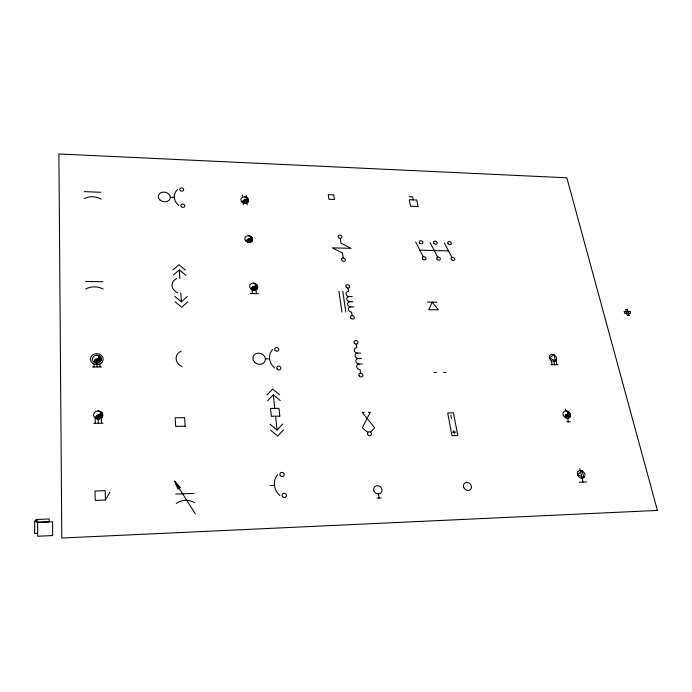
<?xml version="1.0" encoding="UTF-8"?>
<svg xmlns="http://www.w3.org/2000/svg" width="692" height="692" viewBox="0 0 692 692"><rect width="100%" height="100%" fill="white"/><g stroke="black" fill="none" stroke-linecap="round" stroke-linejoin="round"><path stroke-width="1.04" d="M105.418 500.022L105.167 490.663L95.003 491.026L95.211 500.402L105.418 500.022L109.976 492.142M370.609 432.249L374.683 427.777L362.227 412.397L364.252 412.363M283.469 429.931L277.726 436.047L270.676 430.199M270.053 424.239L277.077 430.061L282.812 423.98M267.605 400.703L273.305 394.821L280.234 400.53M267 394.898L272.691 389.06L279.594 394.743M187.688 301.885L181.762 307.231L175.093 301.747M174.747 296.349L181.399 301.816L187.307 296.513M173.389 275.061L179.263 269.923L185.819 275.286M173.052 269.802L178.917 264.707L185.456 270.044M37.61 533.333L34.6 533.471L34.652 520.955L37.653 520.825L37.636 536.239L52.661 535.556L52.609 521.785L37.679 522.417M376.984 498.128L381.171 497.963M175.725 494.079L194.115 493.405M579.316 482.246L586.781 481.961M270.027 485.507L274.421 485.351M452.421 432.18L455.673 432.102M566.627 421.869L570.269 421.791M93.766 423.331L103.039 423.158M368.291 412.294L370.307 412.259L362.297 427.872L367.824 432.396M434.23 372.53L436.297 372.521M443.754 372.469L445.812 372.452M361.38 358.568L358.421 358.577A3.088 2.63 28 0 0 355.861 361.328A3.088 2.63 28 0 0 359.235 364.053L362.201 364.035M92.477 366.968L101.525 366.924M551.048 364.753L558.176 364.719M265.425 358.854L269.56 358.845M356.259 344.123L356.795 347.721A3.071 2.604 27.5 0 0 354.252 350.429A3.071 2.604 27.5 0 0 357.608 353.136L360.558 353.128M352.963 301.773L350.083 301.738A3.002 2.491 25.4 0 0 347.574 304.298A3.002 2.491 25.4 0 0 350.853 306.919L353.742 306.954M626.71 313.407L628.587 313.424M427.397 302.11L436.911 302.222M250.357 293.538L258.41 293.65M348.033 288.062L348.543 291.462A2.984 2.465 25 0 0 346.043 293.988A2.984 2.465 25 0 0 349.304 296.591L352.185 296.626M85.574 281.454L102.935 281.731M419.932 250.158L448.537 250.893M84.286 191.641L100.885 192.272M170.319 197.298L174.315 197.445M409.171 196.718L412.683 196.857L413.262 199.893M251.819 288.175L254.362 290.104M567.656 411.308L569.438 412.717M567.829 412.103L570.147 413.946M568.106 412.986L570.381 414.785M568.028 413.591L570.416 415.477M567.769 414.05L570.329 416.074M567.336 414.378L570.147 416.601M565.355 409.076L565.797 410.892A2.033 1.626 41.3 0 1 568.054 412.674A2.033 1.626 41.3 0 1 566.679 414.525L569.879 417.051M566.021 414.672L569.525 417.44M565.589 414.992L569.083 417.76M565.329 415.451L568.547 418.003M565.252 416.065L567.89 418.15M565.528 416.947L566.973 418.089M246.291 197.298L247.944 198.621M246.343 197.999L248.497 199.711M246.49 198.777L248.592 200.455M246.309 199.296L248.523 201.052M245.963 199.677L248.333 201.562M245.452 199.927L248.047 202.003M245.063 203.214A1.964 1.557 17 0 1 242.97 201.545A1.964 1.557 17 0 1 244.734 200.023L247.693 202.384M244.017 200.118L247.252 202.695M243.506 200.369L246.741 202.946M243.152 200.749L246.136 203.128M242.97 201.268L245.409 203.214M243.117 202.047L244.449 203.111M250.34 236.197L252.026 237.555M250.392 236.923L252.589 238.688M250.547 237.737L252.692 239.458M250.366 238.273L252.623 240.081M250.011 238.671L252.424 240.617M249.492 238.948L252.148 241.075M249.103 242.373A1.998 1.626 17.4 0 1 246.966 240.66A1.998 1.626 17.4 0 1 248.757 239.051L251.776 241.473M248.03 239.155L251.334 241.802M247.511 239.423L250.807 242.07M247.148 239.821L250.193 242.269M246.966 240.366L249.457 242.364M247.113 241.179L248.48 242.269M254.838 283.452L257.389 285.511M255.443 284.473L257.632 286.237M255.504 285.052L257.692 286.817M255.262 285.908L257.632 287.829M255.123 286.203L257.493 288.114M253.834 286.609L256.931 289.126M253.16 286.6L256.628 289.412M252.857 286.886L256.144 289.541M252.372 287.024L255.832 289.836M251.94 287.742L254.864 290.104M252.044 288.763L253.687 290.086M98.887 355.731L100.712 357.262M98.887 356.588L101.248 358.577M98.991 357.53L101.3 359.477M98.731 358.171L101.162 360.221M98.281 358.655L100.894 360.852M97.659 358.992L100.522 361.406M96.906 363.032A2.258 1.946 3.4 0 1 94.605 361.094A2.258 1.946 3.4 0 1 96.811 359.139L100.072 361.881M95.963 359.286L99.527 362.288M95.34 359.624L98.904 362.625M94.891 360.108L98.169 362.876M94.631 360.757L97.321 363.015M94.735 361.7L96.197 362.937M100.331 411.403L102.2 412.986M100.331 412.302L102.762 414.37M100.435 413.297L102.814 415.312M100.167 413.972L102.667 416.1M99.709 414.491L102.39 416.766M99.077 414.854L102.009 417.354M98.411 423.245L98.307 419.127A2.318 2.05 0.7 0 1 95.937 417.112A2.318 2.05 0.7 0 1 98.203 415.018L101.542 417.864M97.33 415.191L100.989 418.305M96.69 415.555L100.349 418.66M96.231 416.065L99.605 418.937M95.963 416.748L98.722 419.101M96.067 417.752L97.581 419.032M252.234 287.31L255.348 289.965M254.319 286.479L257.069 288.832M254.803 286.341L257.372 288.547M255.547 285.485L257.753 287.396M174.695 481.295L180.352 487.618L177.879 488.959L174.695 481.295L195.291 513.862M444.281 242.901L451.937 257.459M430.061 242.503L437.664 257.113M415.736 242.105L423.279 256.767M628.154 311.495L628.699 313.389M626.044 311.469L626.58 313.372M555.936 360.376L556.991 364.727M553.773 361.267L554.621 364.736M568.452 421.826L567.561 418.167A2.041 1.635 41.5 0 1 565.303 416.385A2.041 1.635 41.5 0 1 566.679 414.525M579.792 468.631L583.053 482.099M551.187 360.394L552.242 364.745M450.873 415.269L451.461 418.4M453.753 430.554L454.35 433.728M352.15 315.613L351.631 312.127A3.01 2.5 25.6 0 1 348.344 309.497A3.01 2.5 25.6 0 1 350.853 306.919M360.61 373.23L360.056 369.554A3.097 2.638 28.3 0 1 356.674 366.812A3.097 2.638 28.3 0 1 359.235 364.053M340.274 238.342L341 243.203L351.095 248.333L332.316 247.848L342.462 253.004L343.197 257.934A1.964 1.583 23.8 0 1 345.221 260.417A1.964 1.583 23.8 0 1 341.96 260.408A1.964 1.583 23.8 0 1 343.154 257.934M378.463 493.915L379.078 498.05M342.791 291.375L345.827 312.075M338.942 291.323L341.943 312.031M273.305 394.821L274.759 408.392M275.598 416.221L277.077 430.061M246.162 195.326L246.369 197.341M246.949 202.86L247.156 204.884M255.988 289.688L256.395 293.616M242.321 195.179L242.529 197.194M243.091 202.713L243.299 204.745M251.966 289.628L252.372 293.564M179.263 269.923L179.851 278.686M180.802 292.854L181.399 301.816M99.942 364.001L100.02 366.933M101.361 418.046L101.499 423.193M96.949 364.667L97.01 366.942M93.922 364.027L93.991 366.959M95.193 418.15L95.314 423.305M254.025 290.095A2.05 1.704 18 0 1 251.836 288.322A2.05 1.704 18 0 1 253.661 286.609A2.041 1.704 17.9 0 0 255.486 284.905A2.041 1.704 17.9 0 0 253.307 283.14M350.083 301.738A2.993 2.474 25.2 0 1 346.804 299.126A2.993 2.474 25.2 0 1 349.304 296.591M358.421 358.577A3.079 2.612 27.7 0 1 355.057 355.861A3.079 2.612 27.7 0 1 357.608 353.136M244.406 196.839A1.964 1.557 17 0 1 246.49 198.5A1.964 1.557 17 0 1 244.734 200.023M248.419 235.738A1.998 1.618 17.3 0 1 250.547 237.451A1.998 1.618 17.3 0 1 248.757 239.051M274.689 368.014A15.207 13.148 21.6 0 1 272.665 349.417M279.888 495.541A16.132 14.852 28.2 0 1 277.682 474.6M178.847 205.593A14.541 11.53 13.6 0 1 177.732 189.4M177.662 292.811A9.394 7.846 12.3 0 1 172.031 285.632A9.394 7.846 12.3 0 1 176.737 278.634M181.953 366.5A9.705 8.442 11.9 0 1 176.105 358.888A9.705 8.442 11.9 0 1 180.958 351.268M176.27 503.456A16.003 15.129 7.8 0 1 194.737 502.738M84.433 198.535A14.774 11.729 7.8 0 1 101.093 199.14M85.721 289.005A16.21 13.546 5.5 0 1 103.151 289.005M96.716 355.255A2.249 1.938 3.6 0 1 99.017 357.193A2.249 1.938 3.6 0 1 96.811 359.139M98.1 410.927A2.31 2.041 0.9 0 1 100.461 412.942A2.31 2.041 0.9 0 1 98.203 415.018M36.157 519.519L36.148 522.27L49.236 521.716L49.227 518.974L36.157 519.519M432.154 302.17L428.824 309.731L438.365 309.826L432.154 302.17M582.231 470.993L577.457 474.513L583.849 477.653L582.231 470.993M553.989 354.823L549.379 357.825L555.442 360.8L553.989 354.823M657.4 510.428L61.804 538.03L58.898 153.97L566.843 177.801L657.4 510.428M457.801 435.571L451.945 435.709L447.689 412.968L453.485 412.865L457.801 435.571M185.179 426.22L175.69 426.41L175.171 417.804L184.626 417.639L185.179 426.22M279.827 416.143L271.359 416.299L270.529 408.453L278.98 408.323L279.827 416.143M630.031 311.512L624.167 311.452L624.703 313.355L630.568 313.415L630.031 311.512M629.132 315.327L627.255 315.31L625.62 309.54L627.488 309.566L629.132 315.327M334.47 199.512L328.959 199.296L328.276 194.642L333.778 194.859L334.47 199.512M418.02 206.51L410.52 206.233L409.301 199.737L416.774 200.031L418.02 206.51M250.798 288.789A4.091 3.408 17.9 0 0 257.554 287.881A4.091 3.408 17.9 0 0 252.632 283.175A4.091 3.408 17.9 0 0 250.798 288.789M577.509 474.712A4.23 3.417 45.4 0 0 583.979 477.549A4.23 3.417 45.4 0 0 582.05 470.915A4.23 3.417 45.4 0 0 577.509 474.712M448.087 243.627A1.886 1.47 29.1 0 0 451.193 244.034A1.886 1.47 29.1 0 0 449.471 241.491A1.886 1.47 29.1 0 0 448.087 243.627M451.322 259.535A1.903 1.488 29.8 0 0 454.445 259.933A1.903 1.488 29.8 0 0 452.715 257.355A1.903 1.488 29.8 0 0 451.322 259.535M433.893 243.238A1.894 1.479 28.4 0 0 437.015 243.645A1.894 1.479 28.4 0 0 435.303 241.093A1.894 1.479 28.4 0 0 433.893 243.238M437.024 259.197A1.903 1.505 29.1 0 0 440.173 259.595A1.903 1.505 29.1 0 0 438.443 257.009A1.903 1.505 29.1 0 0 437.024 259.197M419.663 242.944A1.894 1.488 27.7 0 0 422.795 243.16A1.894 1.488 27.7 0 0 420.9 240.678A1.894 1.488 27.7 0 0 419.663 242.944M422.622 258.851A1.912 1.514 28.4 0 0 425.788 259.258A1.912 1.514 28.4 0 0 424.066 256.663A1.912 1.514 28.4 0 0 422.622 258.851M463.597 487.082A4.325 3.711 43 0 0 470.448 489.555A4.325 3.711 43 0 0 468.311 482.705A4.325 3.711 43 0 0 463.597 487.082M338.561 237.529A1.938 1.548 23.1 0 0 341.787 237.546A1.938 1.548 23.1 0 0 339.746 235.116A1.938 1.548 23.1 0 0 338.561 237.529M346.277 287.223A1.981 1.626 24.7 0 0 349.572 287.197A1.981 1.626 24.7 0 0 347.479 284.663A1.981 1.626 24.7 0 0 346.277 287.223M350.809 318.147A2.015 1.678 25.9 0 0 354.183 318.311A2.015 1.678 25.9 0 0 352.245 315.613A2.015 1.678 25.9 0 0 350.809 318.147M354.373 343.154A2.041 1.721 27.1 0 0 357.781 343.301A2.041 1.721 27.1 0 0 355.818 340.55A2.041 1.721 27.1 0 0 354.373 343.154M359.165 375.825A2.067 1.773 28.8 0 0 362.643 376.171A2.067 1.773 28.8 0 0 360.843 373.248A2.067 1.773 28.8 0 0 359.165 375.825M367.642 434.429A2.128 1.868 32.9 0 0 371.206 434.983A2.128 1.868 32.9 0 0 369.571 431.817A2.128 1.868 32.9 0 0 367.642 434.429M549.612 358.491A3.944 3.114 38 0 0 555.901 360.411A3.944 3.114 38 0 0 553.306 354.546A3.944 3.114 38 0 0 549.612 358.491M563.279 415.295A4.074 3.261 41.4 0 0 569.732 417.233A4.074 3.261 41.4 0 0 567.025 411.065A4.074 3.261 41.4 0 0 563.279 415.295M373.974 491.035A4.386 3.927 38.4 0 0 381.231 492.6A4.386 3.927 38.4 0 0 378.325 485.801A4.386 3.927 38.4 0 0 373.974 491.035M241.975 201.952A3.927 3.114 17 0 0 248.454 201.268A3.927 3.114 17 0 0 243.757 196.857A3.927 3.114 17 0 0 241.975 201.952M245.954 241.093A4.005 3.244 17.3 0 0 252.554 240.306A4.005 3.244 17.3 0 0 247.762 235.764A4.005 3.244 17.3 0 0 245.954 241.093M254.448 362.011A6.34 5.501 19.2 0 0 265.097 361.025A6.34 5.501 19.2 0 0 258.004 353.162A6.34 5.501 19.2 0 0 254.448 362.011M275.217 350.489A2.093 1.799 20.7 0 0 278.712 350.178A2.093 1.799 20.7 0 0 276.368 347.583A2.093 1.799 20.7 0 0 275.217 350.489M277.172 368.983A2.111 1.834 21.3 0 0 280.744 368.879A2.111 1.834 21.3 0 0 278.565 366.12A2.111 1.834 21.3 0 0 277.172 368.983M280.208 475.473A2.214 2.033 26.2 0 0 283.98 475.516A2.214 2.033 26.2 0 0 281.912 472.385A2.214 2.033 26.2 0 0 280.208 475.473M282.431 496.423A2.24 2.076 28.3 0 0 286.246 496.449A2.24 2.076 28.3 0 0 284.152 493.266A2.24 2.076 28.3 0 0 282.431 496.423M160.155 200.161A6.072 4.818 12.2 0 0 170.154 198.526A6.072 4.818 12.2 0 0 162.568 192.168A6.072 4.818 12.2 0 0 160.155 200.161M180.344 190.611A2.007 1.583 13.3 0 0 183.622 190.084A2.007 1.583 13.3 0 0 181.114 187.982A2.007 1.583 13.3 0 0 180.344 190.611M181.477 206.804A2.015 1.609 13.2 0 0 184.79 206.259A2.015 1.609 13.2 0 0 182.255 204.131A2.015 1.609 13.2 0 0 181.477 206.804M94.103 362.219A4.507 3.884 3.5 0 0 101.283 359.684A4.507 3.884 3.5 0 0 95.038 355.55A4.507 3.884 3.5 0 0 94.103 362.219M92.979 363.508A6.384 5.501 3.5 0 0 103.143 359.901A6.384 5.501 3.5 0 0 94.285 354.053A6.384 5.501 3.5 0 0 92.979 363.508M95.695 418.47A4.628 4.1 0.8 0 0 102.814 415.235A4.628 4.1 0.8 0 0 96.076 411.377A4.628 4.1 0.8 0 0 95.695 418.47"/></g></svg>
